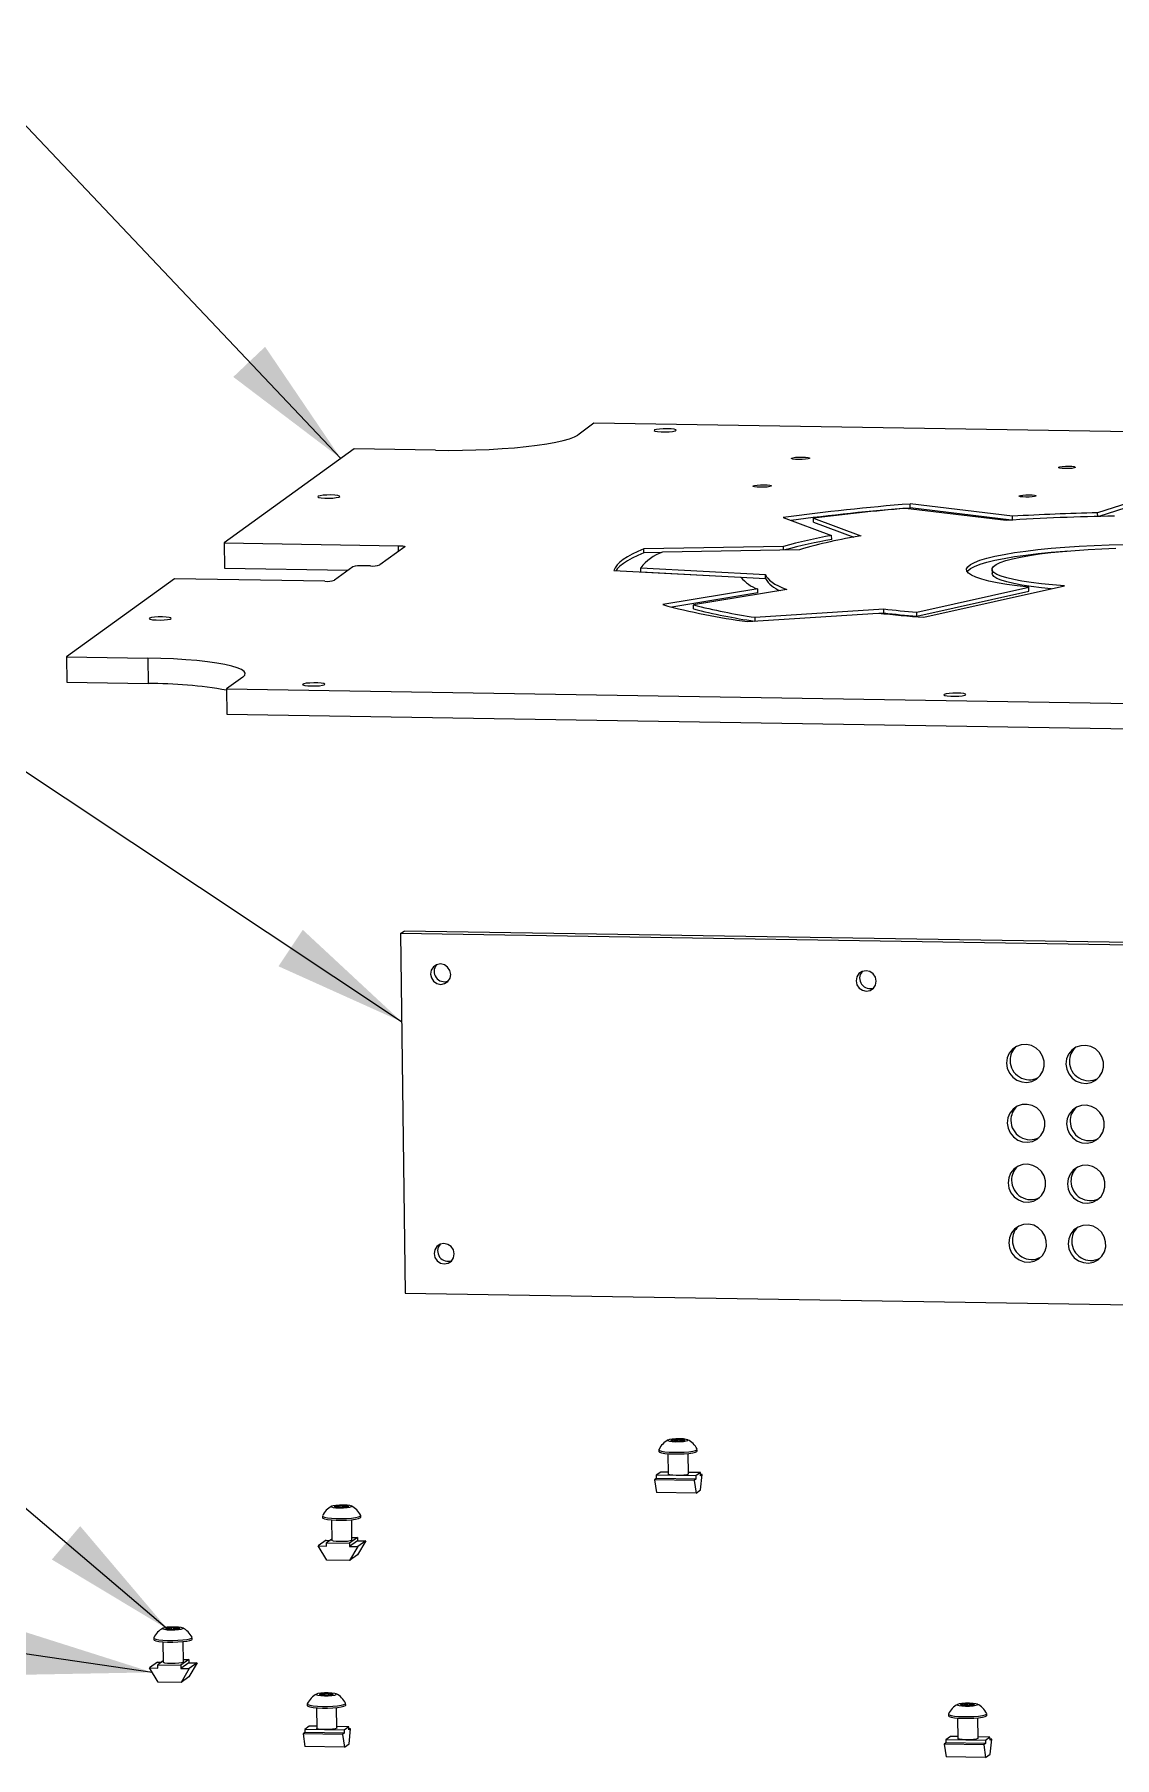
# Model space of a CAD drawing. Header units: millimetres. Extents: x 0 to 279, y 0 to 216.
# Drawn here: x 40.31 to 67.07, y 127.51 to 170.21 of the extents above; entities that cross this region are included whole.
import ezdxf

# ---------------------------------------------------------------- set-up
doc = ezdxf.new("R2010")
doc.units = ezdxf.units.MM
doc.layers.add('TITLE_BLOCK_BORDER', color=7, linetype='Continuous')
doc.dimstyles.new('SLDDIMSTYLE0', dxfattribs={"dimtxt": 0.18, "dimasz": 3.302, "dimexe": 0, "dimexo": 0.0625, "dimgap": 0, "dimtad": 0, "dimtih": 1, "dimtoh": 1, "dimdec": 0, "dimrnd": 1e-09, "dimzin": 0, "dimdsep": 46, "dimtxsty": 'Standard', "dimsah": 1, "dimcen": 0.09, "dimadec": 0, "dimazin": 0, "dimtfac": 3.302, "dimtdec": 0, "dimtofl": 0, "dimtmove": 0, "dimatfit": 3, "dimfxl": 1, "dimfrac": 2, "dimtolj": 1, "dimtzin": 0, "dimarcsym": 0})

msp = doc.modelspace()

# ---------------------------------------------------------------- linework, layer by layer
at = {"color": 7, "linetype": 'Continuous', "lineweight": 25}
for p, q in [((54.168, 160.577), (53.767, 160.287)), ((89.861, 160.004), (54.168, 160.577)), ((48.228, 159.941), (45.008, 157.613)), ((50.238, 159.909), (48.228, 159.941)), ((64.381, 158.17), (61.889, 158.468)), ((64.536, 158.275), (62.001, 158.578)), ((62.002, 158.479), (62.001, 158.578)), ((64.513, 158.179), (62.002, 158.479)), ((68.092, 158.824), (66.647, 158.36)), ((68.093, 158.725), (66.677, 158.27)), ((58.856, 158.242), (60.057, 157.796)), ((59.603, 158.224), (60.784, 157.786)), ((59.605, 158.125), (59.603, 158.224)), ((59.605, 158.125), (60.603, 157.755)), ((64.537, 158.18), (64.536, 158.275)), ((66.648, 158.27), (66.647, 158.36)), ((45.008, 157.613), (49.323, 157.544)), ((45.008, 157.613), (45.016, 156.985)), ((60.059, 157.697), (60.057, 157.796)), ((49.48, 157.513), (48.863, 157.067)), ((58.861, 157.527), (55.403, 157.467)), ((55.404, 157.368), (55.403, 157.467)), ((55.843, 157.376), (55.404, 157.368)), ((59.262, 157.444), (55.863, 157.385)), ((58.862, 157.437), (58.861, 157.527)), ((43.775, 156.722), (41.103, 154.79)), ((47.501, 156.662), (43.775, 156.722)), ((45.016, 156.985), (48.08, 156.936)), ((48.196, 157.02), (47.736, 156.687)), ((48.628, 157.042), (48.432, 157.045)), ((54.663, 156.932), (57.807, 156.765)), ((55.325, 156.996), (58.416, 156.832)), ((55.327, 156.897), (55.325, 156.996)), ((55.327, 156.897), (58.417, 156.733)), ((58.417, 156.733), (58.416, 156.832)), ((64.032, 156.957), (64.033, 156.858)), ((58.225, 156.471), (55.87, 156.083)), ((58.227, 156.372), (56.096, 156.021)), ((58.948, 156.458), (56.633, 156.076)), ((58.227, 156.372), (58.225, 156.471)), ((62.167, 155.893), (64.945, 156.516)), ((62.168, 155.794), (64.946, 156.417)), ((62.341, 155.77), (65.827, 156.552)), ((64.946, 156.417), (64.945, 156.516)), ((56.634, 155.977), (56.633, 156.076)), ((57.968, 155.662), (61.213, 155.872)), ((58.158, 155.771), (61.348, 155.977)), ((61.231, 155.871), (61.349, 155.878)), ((61.349, 155.878), (61.348, 155.977)), ((62.168, 155.794), (62.167, 155.893)), ((58.159, 155.675), (58.158, 155.771)), ((41.103, 154.79), (43.114, 154.758)), ((41.103, 154.79), (41.111, 154.162)), ((43.114, 154.758), (43.121, 154.129)), ((41.111, 154.162), (43.121, 154.129)), ((45.468, 154.286), (45.067, 153.996)), ((45.067, 153.996), (80.76, 153.423)), ((45.067, 153.996), (45.075, 153.367)), ((45.075, 153.367), (80.768, 152.795)), ((49.376, 147.931), (49.464, 147.995)), ((94.973, 147.199), (49.376, 147.931)), ((49.376, 147.931), (49.487, 139.023)), ((95.061, 147.263), (49.464, 147.995)), ((49.487, 139.023), (95.084, 138.291)), ((56.133, 135.355), (56.133, 135.392)), ((56.304, 135.352), (56.303, 135.399)), ((56.41, 135.37), (56.417, 135.381)), ((55.775, 135.137), (55.775, 135.096)), ((56.001, 135.042), (56.007, 134.535)), ((56.507, 134.541), (56.501, 135.048)), ((56.725, 135.108), (56.725, 135.149)), ((55.824, 134.587), (55.71, 134.505)), ((56.007, 134.584), (55.824, 134.587)), ((56.805, 134.571), (56.507, 134.576)), ((56.805, 134.571), (56.691, 134.489)), ((56.806, 134.492), (56.805, 134.571)), ((56.847, 134.522), (56.805, 134.523)), ((56.847, 134.522), (56.806, 134.492)), ((56.81, 134.146), (56.847, 134.522)), ((55.711, 134.426), (55.67, 134.396)), ((55.67, 134.396), (55.716, 134.079)), ((56.651, 134.38), (55.67, 134.396)), ((56.691, 134.489), (55.71, 134.505)), ((55.71, 134.505), (55.711, 134.426)), ((56.692, 134.41), (55.711, 134.426)), ((56.692, 134.41), (56.651, 134.38)), ((56.651, 134.38), (56.696, 134.064)), ((56.691, 134.489), (56.692, 134.41)), ((56.696, 134.064), (56.81, 134.146)), ((47.879, 133.708), (47.878, 133.756)), ((48.043, 133.718), (48.042, 133.75)), ((56.696, 134.064), (55.716, 134.079)), ((47.44, 133.495), (47.44, 133.454)), ((47.666, 133.4), (47.672, 132.893)), ((48.172, 132.899), (48.166, 133.406)), ((48.39, 133.466), (48.39, 133.507)), ((47.531, 132.896), (47.335, 132.754)), ((47.531, 132.896), (47.629, 132.894)), ((47.672, 132.925), (47.54, 132.83)), ((47.541, 132.751), (47.54, 132.83)), ((47.54, 132.83), (48.109, 132.821)), ((48.305, 132.962), (48.109, 132.821)), ((48.109, 132.821), (48.11, 132.742)), ((48.306, 132.883), (48.11, 132.742)), ((48.172, 132.965), (48.305, 132.962)), ((48.305, 132.962), (48.306, 132.883)), ((48.306, 132.883), (48.512, 132.88)), ((48.512, 132.88), (48.31, 132.537)), ((48.512, 132.88), (48.316, 132.738)), ((47.546, 132.404), (47.335, 132.754)), ((47.335, 132.754), (47.541, 132.751)), ((48.114, 132.395), (47.546, 132.404)), ((48.11, 132.742), (48.316, 132.738)), ((48.316, 132.738), (48.114, 132.395)), ((48.31, 132.537), (48.114, 132.395)), ((43.7, 130.687), (43.7, 130.735)), ((43.864, 130.697), (43.864, 130.729)), ((43.261, 130.474), (43.262, 130.433)), ((43.487, 130.378), (43.494, 129.872)), ((43.994, 129.878), (43.987, 130.385)), ((44.212, 130.445), (44.211, 130.486)), ((43.352, 129.874), (43.157, 129.733)), ((43.352, 129.874), (43.45, 129.873)), ((43.493, 129.904), (43.361, 129.809)), ((44.126, 129.941), (43.93, 129.799)), ((44.127, 129.862), (43.931, 129.72)), ((43.993, 129.943), (44.126, 129.941)), ((44.126, 129.941), (44.127, 129.862)), ((44.127, 129.862), (44.333, 129.858)), ((44.333, 129.858), (44.131, 129.515)), ((44.333, 129.858), (44.137, 129.717)), ((43.367, 129.383), (43.157, 129.733)), ((43.157, 129.733), (43.362, 129.729)), ((43.362, 129.729), (43.361, 129.809)), ((43.361, 129.809), (43.93, 129.799)), ((43.93, 129.799), (43.931, 129.72)), ((43.931, 129.72), (44.137, 129.717)), ((44.137, 129.717), (43.936, 129.374)), ((44.131, 129.515), (43.936, 129.374)), ((43.936, 129.374), (43.367, 129.383)), ((47.424, 129.057), (47.423, 129.094)), ((47.594, 129.054), (47.593, 129.101)), ((47.7, 129.072), (47.707, 129.084)), ((47.065, 128.84), (47.066, 128.799)), ((47.291, 128.744), (47.298, 128.237)), ((47.798, 128.244), (47.791, 128.751)), ((48.016, 128.811), (48.015, 128.851)), ((62.951, 128.585), (62.951, 128.544)), ((63.309, 128.802), (63.309, 128.839)), ((63.479, 128.799), (63.479, 128.846)), ((63.586, 128.817), (63.593, 128.829)), ((63.901, 128.556), (63.901, 128.597)), ((47.002, 128.128), (46.961, 128.098)), ((47.114, 128.289), (47.001, 128.207)), ((47.981, 128.192), (47.001, 128.207)), ((47.001, 128.207), (47.002, 128.128)), ((47.982, 128.112), (47.002, 128.128)), ((47.297, 128.286), (47.114, 128.289)), ((48.095, 128.274), (47.797, 128.278)), ((47.982, 128.112), (47.941, 128.083)), ((48.095, 128.274), (47.981, 128.192)), ((47.981, 128.192), (47.982, 128.112)), ((48.096, 128.194), (48.095, 128.274)), ((48.137, 128.224), (48.095, 128.225)), ((48.137, 128.224), (48.096, 128.194)), ((48.1, 127.848), (48.137, 128.224)), ((63.177, 128.489), (63.183, 127.982)), ((63.683, 127.989), (63.677, 128.496)), ((46.961, 128.098), (47.006, 127.782)), ((47.941, 128.083), (46.961, 128.098)), ((47.987, 127.766), (47.006, 127.782)), ((47.941, 128.083), (47.987, 127.766)), ((47.987, 127.766), (48.1, 127.848)), ((62.887, 127.873), (62.846, 127.844)), ((63.827, 127.828), (62.846, 127.844)), ((62.846, 127.844), (62.891, 127.527)), ((63, 128.034), (62.886, 127.952)), ((63.867, 127.937), (62.886, 127.952)), ((62.886, 127.952), (62.887, 127.873)), ((63.868, 127.857), (62.887, 127.873)), ((63.183, 128.032), (63, 128.034)), ((63.98, 128.019), (63.683, 128.024)), ((63.868, 127.857), (63.827, 127.828)), ((63.827, 127.828), (63.872, 127.511)), ((63.98, 128.019), (63.867, 127.937)), ((63.867, 127.937), (63.868, 127.857)), ((63.981, 127.94), (63.98, 128.019)), ((64.022, 127.969), (63.981, 127.97)), ((64.022, 127.969), (63.981, 127.94)), ((63.986, 127.593), (64.022, 127.969)), ((63.872, 127.511), (62.891, 127.527)), ((63.872, 127.511), (63.986, 127.593))]:
    msp.add_line(p, q, dxfattribs=at)
at = {"color": 8, "linetype": 'Continuous', "lineweight": 25}
msp.add_line((49.324, 157.401), (49.323, 157.544), dxfattribs=at)
at = {"color": 7, "linetype": 'Continuous', "lineweight": 25, "flags": 128}
for points in [[(50.238, 159.909), (50.571, 159.907), (50.907, 159.909), (51.242, 159.917), (51.572, 159.931), (51.893, 159.949), (52.2, 159.972), (52.49, 160), (52.759, 160.032), (53.004, 160.068), (53.221, 160.107), (53.408, 160.149), (53.562, 160.193), (53.683, 160.239), (53.767, 160.287)], [(55.987, 160.443), (55.886, 160.442), (55.792, 160.435), (55.716, 160.425), (55.67, 160.412), (55.659, 160.397), (55.686, 160.384), (55.746, 160.373), (55.831, 160.366), (55.93, 160.365), (56.03, 160.368), (56.116, 160.377), (56.178, 160.389), (56.207, 160.403), (56.199, 160.417), (56.155, 160.43), (56.081, 160.438), (55.987, 160.443)], [(59.24, 159.678), (59.159, 159.682), (59.097, 159.69), (59.063, 159.701), (59.063, 159.713), (59.097, 159.725), (59.159, 159.735), (59.24, 159.741), (59.328, 159.742), (59.409, 159.738), (59.471, 159.73), (59.505, 159.719), (59.505, 159.706), (59.471, 159.694), (59.409, 159.685), (59.328, 159.679), (59.24, 159.678)], [(65.847, 159.455), (65.772, 159.458), (65.714, 159.466), (65.682, 159.476), (65.683, 159.488), (65.714, 159.499), (65.772, 159.508), (65.848, 159.513), (65.93, 159.514), (66.005, 159.511), (66.063, 159.503), (66.094, 159.493), (66.094, 159.481), (66.063, 159.47), (66.005, 159.461), (65.929, 159.456), (65.847, 159.455)], [(58.291, 158.992), (58.21, 158.995), (58.148, 159.003), (58.114, 159.015), (58.114, 159.027), (58.148, 159.039), (58.21, 159.048), (58.291, 159.054), (58.379, 159.055), (58.46, 159.051), (58.522, 159.043), (58.555, 159.032), (58.555, 159.02), (58.522, 159.008), (58.46, 158.998), (58.378, 158.993), (58.291, 158.992)], [(47.652, 158.801), (47.551, 158.8), (47.457, 158.793), (47.381, 158.783), (47.335, 158.77), (47.324, 158.755), (47.351, 158.742), (47.411, 158.731), (47.496, 158.724), (47.595, 158.723), (47.695, 158.726), (47.781, 158.735), (47.843, 158.747), (47.872, 158.761), (47.864, 158.775), (47.82, 158.788), (47.746, 158.796), (47.652, 158.801)], [(64.869, 158.747), (64.793, 158.751), (64.735, 158.758), (64.704, 158.769), (64.704, 158.78), (64.735, 158.791), (64.793, 158.8), (64.869, 158.806), (64.951, 158.807), (65.027, 158.803), (65.085, 158.796), (65.116, 158.785), (65.116, 158.774), (65.084, 158.762), (65.026, 158.754), (64.951, 158.748), (64.869, 158.747)], [(64.945, 156.516), (64.657, 156.548), (64.394, 156.584), (64.158, 156.623), (63.951, 156.666), (63.775, 156.712), (63.631, 156.76), (63.52, 156.81), (63.445, 156.863), (63.404, 156.916), (63.399, 156.97), (63.43, 157.024), (63.496, 157.078), (63.597, 157.131), (63.732, 157.184), (63.9, 157.234), (64.099, 157.283), (64.328, 157.329), (64.584, 157.372), (64.865, 157.412), (65.169, 157.448), (65.493, 157.481), (65.835, 157.509), (66.191, 157.532), (66.558, 157.551), (66.933, 157.566), (67.313, 157.575)], [(49.323, 157.544), (49.36, 157.543), (49.395, 157.541), (49.425, 157.538), (49.45, 157.534), (49.468, 157.529), (49.48, 157.524), (49.483, 157.518), (49.48, 157.513)], [(55.403, 157.467), (55.251, 157.401), (55.115, 157.335), (54.997, 157.269), (54.895, 157.202), (54.811, 157.134), (54.744, 157.067), (54.695, 156.999), (54.663, 156.932)], [(55.404, 157.368), (55.252, 157.302), (55.117, 157.236), (54.998, 157.17), (54.897, 157.103), (54.812, 157.035), (54.746, 156.968), (54.715, 156.929)], [(63.412, 156.9), (63.431, 156.925), (63.498, 156.979), (63.599, 157.032), (63.734, 157.085), (63.901, 157.135), (64.1, 157.184), (64.329, 157.23), (64.585, 157.273), (64.866, 157.313), (65.17, 157.349), (65.495, 157.382), (65.836, 157.41), (65.91, 157.415)], [(65.827, 156.552), (65.53, 156.574), (65.253, 156.6), (64.998, 156.631), (64.769, 156.665), (64.568, 156.703), (64.396, 156.744), (64.256, 156.788), (64.149, 156.833), (64.076, 156.881), (64.038, 156.929), (64.035, 156.979), (64.067, 157.028), (64.135, 157.077), (64.236, 157.126), (64.371, 157.173), (64.538, 157.219), (64.735, 157.262), (64.96, 157.302), (65.21, 157.34), (65.484, 157.373), (65.778, 157.403), (66.09, 157.429), (66.416, 157.451), (66.752, 157.468), (67.096, 157.48)], [(58.416, 156.832), (58.438, 156.784), (58.472, 156.736), (58.52, 156.688), (58.58, 156.641), (58.653, 156.594), (58.739, 156.548), (58.837, 156.503), (58.948, 156.458)], [(65.497, 156.478), (65.254, 156.501), (64.999, 156.532), (64.77, 156.566), (64.569, 156.604), (64.397, 156.645), (64.257, 156.689), (64.15, 156.734), (64.077, 156.782), (64.039, 156.83), (64.033, 156.858)], [(43.474, 155.779), (43.373, 155.778), (43.278, 155.772), (43.202, 155.761), (43.156, 155.748), (43.146, 155.734), (43.172, 155.72), (43.232, 155.709), (43.317, 155.703), (43.416, 155.701), (43.516, 155.705), (43.603, 155.713), (43.664, 155.725), (43.693, 155.74), (43.685, 155.754), (43.641, 155.766), (43.567, 155.775), (43.474, 155.779)], [(45.468, 154.286), (45.515, 154.334), (45.525, 154.382), (45.497, 154.429), (45.432, 154.475), (45.33, 154.519), (45.192, 154.561), (45.022, 154.6), (44.82, 154.636), (44.589, 154.668), (44.332, 154.695), (44.052, 154.718), (43.753, 154.737), (43.439, 154.75), (43.114, 154.758)], [(47.17, 154.067), (47.271, 154.068), (47.366, 154.074), (47.441, 154.085), (47.487, 154.098), (47.498, 154.112), (47.471, 154.126), (47.411, 154.137), (47.326, 154.143), (47.227, 154.145), (47.128, 154.141), (47.041, 154.133), (46.979, 154.121), (46.95, 154.107), (46.958, 154.093), (47.002, 154.08), (47.076, 154.071), (47.17, 154.067)], [(63.163, 153.89), (63.062, 153.889), (62.967, 153.883), (62.892, 153.872), (62.846, 153.859), (62.835, 153.845), (62.862, 153.831), (62.921, 153.82), (63.007, 153.814), (63.106, 153.812), (63.205, 153.816), (63.292, 153.824), (63.354, 153.836), (63.383, 153.85), (63.375, 153.865), (63.331, 153.877), (63.257, 153.886), (63.163, 153.89)], [(50.619, 146.921), (50.598, 147.018), (50.543, 147.101), (50.461, 147.157), (50.365, 147.178), (50.27, 147.16), (50.189, 147.107), (50.136, 147.026), (50.118, 146.929), (50.139, 146.833), (50.194, 146.75), (50.276, 146.694), (50.372, 146.673), (50.467, 146.691), (50.548, 146.744), (50.601, 146.825), (50.619, 146.921)], [(61.162, 146.752), (61.142, 146.849), (61.087, 146.932), (61.005, 146.988), (60.909, 147.009), (60.814, 146.991), (60.733, 146.938), (60.68, 146.857), (60.662, 146.76), (60.682, 146.663), (60.738, 146.581), (60.819, 146.525), (60.915, 146.504), (61.011, 146.522), (61.091, 146.575), (61.144, 146.656), (61.162, 146.752)], [(64.39, 144.721), (64.409, 144.594), (64.461, 144.475), (64.542, 144.374), (64.647, 144.299), (64.768, 144.254), (64.895, 144.243), (65.019, 144.267), (65.131, 144.324), (65.223, 144.41), (65.288, 144.519), (65.32, 144.642), (65.319, 144.77), (65.283, 144.895), (65.215, 145.005), (65.121, 145.095), (65.008, 145.155), (64.883, 145.183), (64.756, 145.177), (64.637, 145.136), (64.534, 145.063), (64.455, 144.965), (64.406, 144.848), (64.39, 144.721)], [(65.861, 144.698), (65.88, 144.57), (65.932, 144.452), (66.013, 144.351), (66.118, 144.275), (66.238, 144.23), (66.365, 144.219), (66.49, 144.243), (66.602, 144.301), (66.694, 144.387), (66.758, 144.495), (66.791, 144.618), (66.79, 144.747), (66.754, 144.871), (66.686, 144.982), (66.592, 145.071), (66.479, 145.132), (66.354, 145.16), (66.227, 145.153), (66.108, 145.112), (66.005, 145.04), (65.926, 144.941), (65.876, 144.825), (65.861, 144.698)], [(64.408, 143.236), (64.427, 143.109), (64.48, 142.99), (64.561, 142.89), (64.666, 142.814), (64.786, 142.769), (64.913, 142.758), (65.037, 142.782), (65.15, 142.84), (65.241, 142.926), (65.306, 143.034), (65.339, 143.157), (65.337, 143.286), (65.301, 143.41), (65.234, 143.521), (65.14, 143.61), (65.026, 143.671), (64.901, 143.699), (64.775, 143.692), (64.655, 143.651), (64.552, 143.579), (64.473, 143.48), (64.424, 143.363), (64.408, 143.236)], [(65.879, 143.213), (65.898, 143.085), (65.95, 142.967), (66.032, 142.866), (66.137, 142.79), (66.257, 142.745), (66.384, 142.735), (66.508, 142.759), (66.62, 142.816), (66.712, 142.902), (66.777, 143.011), (66.81, 143.134), (66.808, 143.262), (66.772, 143.386), (66.705, 143.497), (66.611, 143.586), (66.497, 143.647), (66.372, 143.675), (66.246, 143.668), (66.126, 143.627), (66.023, 143.555), (65.944, 143.457), (65.895, 143.34), (65.879, 143.213)], [(64.427, 141.752), (64.446, 141.624), (64.498, 141.506), (64.58, 141.405), (64.684, 141.329), (64.805, 141.284), (64.932, 141.273), (65.056, 141.298), (65.168, 141.355), (65.26, 141.441), (65.325, 141.55), (65.358, 141.673), (65.356, 141.801), (65.32, 141.925), (65.253, 142.036), (65.159, 142.125), (65.045, 142.186), (64.92, 142.214), (64.793, 142.207), (64.674, 142.166), (64.571, 142.094), (64.492, 141.996), (64.443, 141.879), (64.427, 141.752)], [(65.898, 141.728), (65.917, 141.601), (65.969, 141.482), (66.05, 141.381), (66.155, 141.306), (66.276, 141.261), (66.403, 141.25), (66.527, 141.274), (66.639, 141.331), (66.731, 141.417), (66.796, 141.526), (66.828, 141.649), (66.827, 141.777), (66.791, 141.902), (66.723, 142.012), (66.629, 142.101), (66.516, 142.162), (66.391, 142.19), (66.264, 142.184), (66.145, 142.143), (66.042, 142.07), (65.963, 141.972), (65.914, 141.855), (65.898, 141.728)], [(64.446, 140.267), (64.465, 140.14), (64.517, 140.021), (64.598, 139.92), (64.703, 139.844), (64.823, 139.8), (64.95, 139.789), (65.075, 139.813), (65.187, 139.87), (65.279, 139.956), (65.343, 140.065), (65.376, 140.188), (65.374, 140.316), (65.339, 140.44), (65.271, 140.551), (65.177, 140.64), (65.063, 140.701), (64.939, 140.729), (64.812, 140.723), (64.693, 140.682), (64.59, 140.609), (64.511, 140.511), (64.461, 140.394), (64.446, 140.267)], [(65.917, 140.243), (65.935, 140.116), (65.988, 139.997), (66.069, 139.897), (66.174, 139.821), (66.294, 139.776), (66.421, 139.765), (66.545, 139.789), (66.658, 139.847), (66.75, 139.933), (66.814, 140.041), (66.847, 140.164), (66.845, 140.293), (66.81, 140.417), (66.742, 140.528), (66.648, 140.617), (66.534, 140.678), (66.409, 140.706), (66.283, 140.699), (66.163, 140.658), (66.06, 140.586), (65.981, 140.487), (65.932, 140.37), (65.917, 140.243)], [(50.705, 139.993), (50.685, 140.09), (50.63, 140.172), (50.548, 140.228), (50.452, 140.249), (50.357, 140.231), (50.276, 140.178), (50.223, 140.097), (50.205, 140.001), (50.225, 139.904), (50.281, 139.821), (50.363, 139.765), (50.458, 139.744), (50.554, 139.762), (50.634, 139.815), (50.688, 139.896), (50.705, 139.993)], [(56.199, 135.409), (56.108, 135.402), (56.039, 135.392), (56.002, 135.379), (56.002, 135.365), (56.039, 135.352), (56.108, 135.343), (56.198, 135.339), (56.295, 135.34), (56.386, 135.347), (56.455, 135.357), (56.492, 135.371), (56.492, 135.384), (56.455, 135.397), (56.386, 135.406), (56.296, 135.41), (56.199, 135.409)], [(56.133, 135.392), (56.117, 135.389), (56.103, 135.386), (56.092, 135.384), (56.083, 135.38), (56.077, 135.377), (56.074, 135.374), (56.074, 135.371), (56.077, 135.368)], [(56.361, 135.357), (56.377, 135.36), (56.391, 135.363), (56.402, 135.366), (56.411, 135.369), (56.417, 135.372), (56.42, 135.375), (56.42, 135.378), (56.417, 135.381)], [(55.776, 135.142), (55.775, 135.138), (55.791, 135.12), (55.842, 135.104), (55.922, 135.09), (56.027, 135.081), (56.149, 135.076), (56.278, 135.076), (56.404, 135.081), (56.52, 135.091), (56.615, 135.105), (56.684, 135.121), (56.72, 135.139), (56.724, 135.154)], [(55.775, 135.096), (55.792, 135.079), (55.842, 135.063), (55.923, 135.05), (56.028, 135.04), (56.149, 135.035), (56.278, 135.035), (56.405, 135.041), (56.52, 135.05), (56.616, 135.064), (56.684, 135.08), (56.72, 135.098), (56.725, 135.108)], [(56.507, 134.541), (56.503, 134.534), (56.465, 134.521), (56.396, 134.51), (56.306, 134.504), (56.209, 134.503), (56.118, 134.507), (56.05, 134.516), (56.012, 134.528), (56.007, 134.535)], [(47.667, 133.723), (47.704, 133.71), (47.773, 133.701), (47.863, 133.697), (47.96, 133.698), (48.051, 133.705), (48.12, 133.715), (48.157, 133.729), (48.157, 133.742), (48.12, 133.755), (48.051, 133.764), (47.961, 133.768), (47.864, 133.767), (47.773, 133.76), (47.704, 133.75), (47.667, 133.737), (47.667, 133.723)], [(47.748, 133.739), (47.742, 133.735), (47.739, 133.732), (47.739, 133.729), (47.742, 133.726), (47.748, 133.723), (47.757, 133.72), (47.768, 133.717), (47.782, 133.715)], [(48.076, 133.727), (48.082, 133.73), (48.085, 133.733), (48.085, 133.736), (48.082, 133.739), (48.076, 133.742), (48.067, 133.745), (48.056, 133.748), (48.042, 133.75)], [(47.44, 133.454), (47.449, 133.442), (47.491, 133.425), (47.565, 133.411), (47.665, 133.4), (47.783, 133.394), (47.911, 133.393), (48.039, 133.397), (48.158, 133.405), (48.259, 133.418), (48.335, 133.434), (48.379, 133.452), (48.39, 133.466)], [(47.441, 133.5), (47.449, 133.482), (47.491, 133.466), (47.564, 133.451), (47.664, 133.441), (47.782, 133.435), (47.91, 133.434), (48.038, 133.438), (48.158, 133.446), (48.259, 133.459), (48.334, 133.475), (48.379, 133.493), (48.389, 133.511), (48.389, 133.512)], [(48.172, 132.899), (48.168, 132.892), (48.13, 132.879), (48.061, 132.868), (47.971, 132.862), (47.874, 132.861), (47.783, 132.865), (47.714, 132.874), (47.677, 132.886), (47.672, 132.893)], [(43.488, 130.701), (43.525, 130.689), (43.594, 130.68), (43.684, 130.676), (43.782, 130.677), (43.872, 130.683), (43.941, 130.694), (43.978, 130.707), (43.978, 130.721), (43.941, 130.733), (43.872, 130.742), (43.782, 130.746), (43.685, 130.745), (43.595, 130.739), (43.526, 130.728), (43.488, 130.715), (43.488, 130.701)], [(43.569, 130.717), (43.563, 130.714), (43.56, 130.711), (43.56, 130.707), (43.563, 130.704), (43.569, 130.701), (43.578, 130.698), (43.589, 130.696), (43.603, 130.693)], [(43.897, 130.705), (43.903, 130.708), (43.906, 130.712), (43.906, 130.715), (43.903, 130.718), (43.897, 130.721), (43.889, 130.724), (43.877, 130.726), (43.864, 130.729)], [(43.262, 130.479), (43.27, 130.461), (43.312, 130.444), (43.386, 130.43), (43.485, 130.419), (43.603, 130.413), (43.731, 130.412), (43.86, 130.416), (43.979, 130.425), (44.08, 130.437), (44.156, 130.453), (44.2, 130.471), (44.21, 130.489), (44.21, 130.49)], [(43.262, 130.433), (43.271, 130.42), (43.313, 130.403), (43.386, 130.389), (43.486, 130.379), (43.604, 130.373), (43.732, 130.371), (43.86, 130.375), (43.979, 130.384), (44.08, 130.397), (44.156, 130.412), (44.201, 130.43), (44.212, 130.445)], [(43.994, 129.878), (43.989, 129.871), (43.951, 129.858), (43.882, 129.847), (43.792, 129.841), (43.695, 129.839), (43.605, 129.844), (43.536, 129.852), (43.499, 129.865), (43.494, 129.872)], [(47.489, 129.111), (47.399, 129.105), (47.33, 129.094), (47.292, 129.081), (47.292, 129.067), (47.329, 129.055), (47.398, 129.046), (47.488, 129.041), (47.586, 129.043), (47.676, 129.049), (47.745, 129.06), (47.782, 129.073), (47.783, 129.087), (47.745, 129.099), (47.676, 129.108), (47.586, 129.112), (47.489, 129.111)], [(47.423, 129.094), (47.407, 129.091), (47.393, 129.089), (47.382, 129.086), (47.373, 129.083), (47.367, 129.08), (47.364, 129.076), (47.364, 129.073), (47.367, 129.07)], [(47.651, 129.06), (47.667, 129.062), (47.681, 129.065), (47.692, 129.068), (47.701, 129.071), (47.707, 129.074), (47.71, 129.077), (47.71, 129.081), (47.707, 129.084)], [(47.066, 128.844), (47.065, 128.84), (47.082, 128.822), (47.132, 128.806), (47.212, 128.793), (47.317, 128.783), (47.439, 128.778), (47.568, 128.779), (47.695, 128.784), (47.81, 128.793), (47.906, 128.807), (47.974, 128.823), (48.01, 128.841), (48.014, 128.856)], [(47.066, 128.799), (47.082, 128.782), (47.132, 128.765), (47.213, 128.752), (47.318, 128.742), (47.439, 128.738), (47.568, 128.738), (47.695, 128.743), (47.811, 128.753), (47.906, 128.766), (47.974, 128.783), (48.011, 128.801), (48.016, 128.811)], [(62.952, 128.589), (62.951, 128.585), (62.967, 128.567), (63.017, 128.551), (63.098, 128.538), (63.203, 128.528), (63.324, 128.524), (63.453, 128.524), (63.58, 128.529), (63.696, 128.538), (63.791, 128.552), (63.859, 128.568), (63.895, 128.587), (63.899, 128.601)], [(62.951, 128.544), (62.967, 128.527), (63.018, 128.51), (63.098, 128.497), (63.203, 128.488), (63.325, 128.483), (63.454, 128.483), (63.581, 128.488), (63.696, 128.498), (63.791, 128.511), (63.86, 128.528), (63.896, 128.546), (63.901, 128.556)], [(63.374, 128.856), (63.284, 128.85), (63.215, 128.839), (63.178, 128.826), (63.177, 128.812), (63.215, 128.8), (63.283, 128.791), (63.373, 128.787), (63.471, 128.788), (63.561, 128.794), (63.63, 128.805), (63.668, 128.818), (63.668, 128.832), (63.631, 128.844), (63.562, 128.853), (63.472, 128.857), (63.374, 128.856)], [(63.309, 128.839), (63.293, 128.837), (63.279, 128.834), (63.267, 128.831), (63.259, 128.828), (63.253, 128.825), (63.25, 128.822), (63.25, 128.818), (63.253, 128.815)], [(63.537, 128.805), (63.553, 128.807), (63.567, 128.81), (63.578, 128.813), (63.587, 128.816), (63.592, 128.819), (63.595, 128.822), (63.595, 128.826), (63.593, 128.829)], [(47.798, 128.244), (47.793, 128.237), (47.755, 128.223), (47.686, 128.213), (47.596, 128.206), (47.499, 128.205), (47.409, 128.209), (47.34, 128.218), (47.303, 128.231), (47.298, 128.237)], [(63.683, 127.989), (63.678, 127.982), (63.641, 127.968), (63.572, 127.958), (63.482, 127.951), (63.384, 127.95), (63.294, 127.954), (63.225, 127.963), (63.188, 127.976), (63.183, 127.982)]]:
    msp.add_lwpolyline(points, dxfattribs=at)
at = {"color": 7, "linetype": 'Continuous', "lineweight": 25}
for centre, radius, start, end in [((66.005, 106.263), 52.467, 94.3767, 97.8307), ((66.074, 105.429), 53.205, 94.3893, 97.5851), ((66.065, 108.608), 50.035, 94.7876, 97.4198), ((68.144, 98.296), 59.992, 91.03005, 93.59644), ((68.19, 93.979), 64.399, 91.37328, 93.25321), ((62.202, 145.434), 12.546, 99.84, 105.4442), ((62.23, 145.2), 12.684, 99.8564, 105.2432), ((62.566, 146.279), 11.644, 98.8014, 106.4828), ((56.27, 156.256), 1.199, 109.8081, 141.9305), ((48.382, 156.398), 0.649, 85.5951, 106.6124), ((48.678, 157.689), 0.649, 265.5957, 286.6111), ((58.519, 157.333), 0.911, 218.5628, 251.188), ((59.023, 157.09), 0.703, 210.464, 249.728), ((47.551, 157.309), 0.649, 265.5952, 286.6124), ((60.086, 171.675), 16.152, 254.8722, 262.4681), ((60.426, 171.047), 15.444, 255.784, 261.5563), ((60.419, 170.913), 15.408, 255.7809, 261.5154), ((65.082, 192.166), 36.499, 263.9147, 265.6925), ((64.859, 185.998), 30.225, 263.3289, 264.8892), ((64.86, 185.899), 30.225, 263.3289, 264.8892), ((43.174, 143.224), 10.905, 80.0018, 90.276), ((50.463, 146.994), 0.256, 139.8775, 291.8613), ((61.006, 146.824), 0.256, 139.8775, 291.8612), ((64.936, 144.793), 0.459, 132.9768, 181.0563), ((64.956, 144.786), 0.478, 180.1373, 297.6359), ((66.408, 144.769), 0.459, 133.0058, 181.0272), ((66.427, 144.762), 0.478, 180.1373, 297.6359), ((64.955, 143.309), 0.458, 132.9613, 181.0718), ((66.426, 143.285), 0.459, 132.9903, 181.0428), ((64.975, 143.301), 0.478, 180.1376, 297.6355), ((66.446, 143.278), 0.478, 180.1376, 297.6355), ((64.974, 141.824), 0.459, 132.9768, 181.0563), ((64.993, 141.817), 0.478, 180.1373, 297.6359), ((66.445, 141.8), 0.459, 133.0058, 181.0272), ((66.464, 141.793), 0.478, 180.1373, 297.6359), ((64.992, 140.339), 0.458, 132.9611, 181.072), ((66.463, 140.315), 0.459, 132.9901, 181.043), ((50.55, 140.065), 0.256, 139.878, 291.8604), ((65.012, 140.332), 0.478, 180.1376, 297.6355), ((66.483, 140.308), 0.478, 180.1376, 297.6355), ((56.253, 134.914), 0.529, 117.8296, 154.394), ((56.261, 134.335), 1.065, 87.7254, 96.8856), ((56.315, 135.088), 0.311, 70.7883, 92.1484), ((56.253, 134.914), 0.529, 27.0411, 63.6056), ((56.179, 135.661), 0.311, 250.7858, 272.1509), ((56.233, 136.414), 1.065, 267.7248, 276.8866), ((47.918, 133.272), 0.529, 117.8296, 154.394), ((47.877, 133.281), 0.475, 89.8039, 105.7185), ((47.898, 134.659), 0.951, 262.985, 272.8762), ((47.926, 132.806), 0.951, 82.9846, 92.8763), ((47.947, 134.184), 0.475, 269.8045, 285.7195), ((47.918, 133.272), 0.529, 27.0411, 63.6056), ((43.739, 130.25), 0.529, 117.8296, 154.394), ((43.698, 130.259), 0.475, 89.8039, 105.7185), ((43.719, 131.638), 0.951, 262.985, 272.8762), ((43.747, 129.785), 0.951, 82.9846, 92.8763), ((43.768, 131.163), 0.475, 269.8045, 285.7195), ((43.739, 130.25), 0.529, 27.0411, 63.6056), ((47.543, 128.616), 0.529, 117.8296, 154.394), ((47.47, 129.364), 0.311, 250.786, 272.1507), ((47.551, 128.037), 1.065, 87.7255, 96.8856), ((47.524, 130.117), 1.065, 267.725, 276.8865), ((47.605, 128.79), 0.311, 70.7885, 92.1482), ((47.543, 128.616), 0.529, 27.0411, 63.6056), ((63.428, 128.361), 0.529, 117.8296, 154.394), ((63.355, 129.109), 0.311, 250.7872, 272.1495), ((63.436, 127.782), 1.065, 87.7253, 96.8861), ((63.409, 129.862), 1.065, 267.7253, 276.8861), ((63.49, 128.535), 0.311, 70.7879, 92.1488), ((63.428, 128.361), 0.529, 27.0411, 63.6056)]:
    msp.add_arc(centre, radius, start, end, dxfattribs=at)
for points, knots in [([(56.133, 135.392), (56.129, 135.385), (56.122, 135.371), (56.113, 135.359), (56.108, 135.359), (56.108, 135.359)], [0, 0, 0, 0, 0.469443, 0.954911, 1, 1, 1, 1]), ([(56.303, 135.399), (56.295, 135.394), (56.268, 135.381), (56.22, 135.368), (56.17, 135.376), (56.143, 135.388), (56.133, 135.392)], [0, 0, 0, 0, 0.156051, 0.493709, 0.819029, 1, 1, 1, 1]), ([(56.417, 135.381), (56.409, 135.377), (56.393, 135.369), (56.364, 135.364), (56.332, 135.374), (56.312, 135.391), (56.303, 135.399)], [0, 0, 0, 0, 0.216462, 0.4403, 0.751889, 1, 1, 1, 1]), ([(47.878, 133.756), (47.87, 133.75), (47.852, 133.736), (47.818, 133.723), (47.782, 133.723), (47.758, 133.734), (47.748, 133.739)], [0, 0, 0, 0, 0.216457, 0.440307, 0.751909, 1, 1, 1, 1]), ([(47.748, 133.739), (47.75, 133.733), (47.752, 133.726), (47.754, 133.722), (47.755, 133.721)], [0, 0, 0, 0, 0.766135, 1, 1, 1, 1]), ([(48.042, 133.75), (48.031, 133.745), (48.009, 133.735), (47.975, 133.729), (47.944, 133.731), (47.913, 133.739), (47.891, 133.75), (47.878, 133.756)], [0, 0, 0, 0, 0.21619, 0.439759, 0.593448, 0.752225, 1, 1, 1, 1]), ([(48.069, 133.718), (48.066, 133.716), (48.059, 133.711), (48.049, 133.729), (48.044, 133.745), (48.042, 133.75)], [0, 0, 0, 0, 0.379971, 0.804049, 1, 1, 1, 1]), ([(43.7, 130.735), (43.691, 130.728), (43.673, 130.715), (43.639, 130.701), (43.603, 130.702), (43.58, 130.712), (43.569, 130.717)], [0, 0, 0, 0, 0.216457, 0.440307, 0.751909, 1, 1, 1, 1]), ([(43.569, 130.717), (43.571, 130.711), (43.573, 130.704), (43.576, 130.7), (43.576, 130.699)], [0, 0, 0, 0, 0.766135, 1, 1, 1, 1]), ([(43.864, 130.729), (43.852, 130.724), (43.83, 130.714), (43.796, 130.708), (43.766, 130.71), (43.734, 130.717), (43.713, 130.728), (43.7, 130.735)], [0, 0, 0, 0, 0.21619, 0.439759, 0.593448, 0.752225, 1, 1, 1, 1]), ([(43.891, 130.696), (43.887, 130.694), (43.88, 130.69), (43.871, 130.708), (43.865, 130.724), (43.864, 130.729)], [0, 0, 0, 0, 0.379971, 0.804049, 1, 1, 1, 1]), ([(47.423, 129.094), (47.419, 129.087), (47.412, 129.074), (47.403, 129.061), (47.398, 129.061), (47.398, 129.061)], [0, 0, 0, 0, 0.469426, 0.954893, 1, 1, 1, 1]), ([(47.593, 129.101), (47.585, 129.097), (47.559, 129.083), (47.51, 129.07), (47.46, 129.078), (47.433, 129.09), (47.423, 129.094)], [0, 0, 0, 0, 0.156051, 0.493707, 0.819026, 1, 1, 1, 1]), ([(47.707, 129.084), (47.699, 129.08), (47.684, 129.071), (47.654, 129.066), (47.623, 129.076), (47.602, 129.093), (47.593, 129.101)], [0, 0, 0, 0, 0.216457, 0.4403, 0.751885, 1, 1, 1, 1]), ([(63.309, 128.839), (63.305, 128.832), (63.297, 128.819), (63.288, 128.806), (63.284, 128.806), (63.283, 128.806)], [0, 0, 0, 0, 0.4694262, 0.9549121, 1, 1, 1, 1]), ([(63.479, 128.846), (63.47, 128.842), (63.444, 128.828), (63.396, 128.816), (63.346, 128.823), (63.318, 128.835), (63.309, 128.839)], [0, 0, 0, 0, 0.156027, 0.493721, 0.819078, 1, 1, 1, 1]), ([(63.593, 128.829), (63.585, 128.825), (63.569, 128.816), (63.54, 128.811), (63.508, 128.822), (63.488, 128.838), (63.479, 128.846)], [0, 0, 0, 0, 0.216457, 0.4403, 0.751885, 1, 1, 1, 1])]:
    msp.add_open_spline(points, degree=3, knots=knots, dxfattribs=at)

# ---------------------------------------------------------------- leaders
at = {"layer": 'TITLE_BLOCK_BORDER'}
for points in [[(47.897, 159.703), (37.937, 170.214)], [(49.403, 145.746), (32.593, 156.909)], [(43.603, 130.693), (28.411, 143.61)], [(43.223, 129.622), (26.294, 132.084)]]:
    msp.add_leader(points, dimstyle='SLDDIMSTYLE0', dxfattribs=at)

doc.saveas('drawing.dxf')
